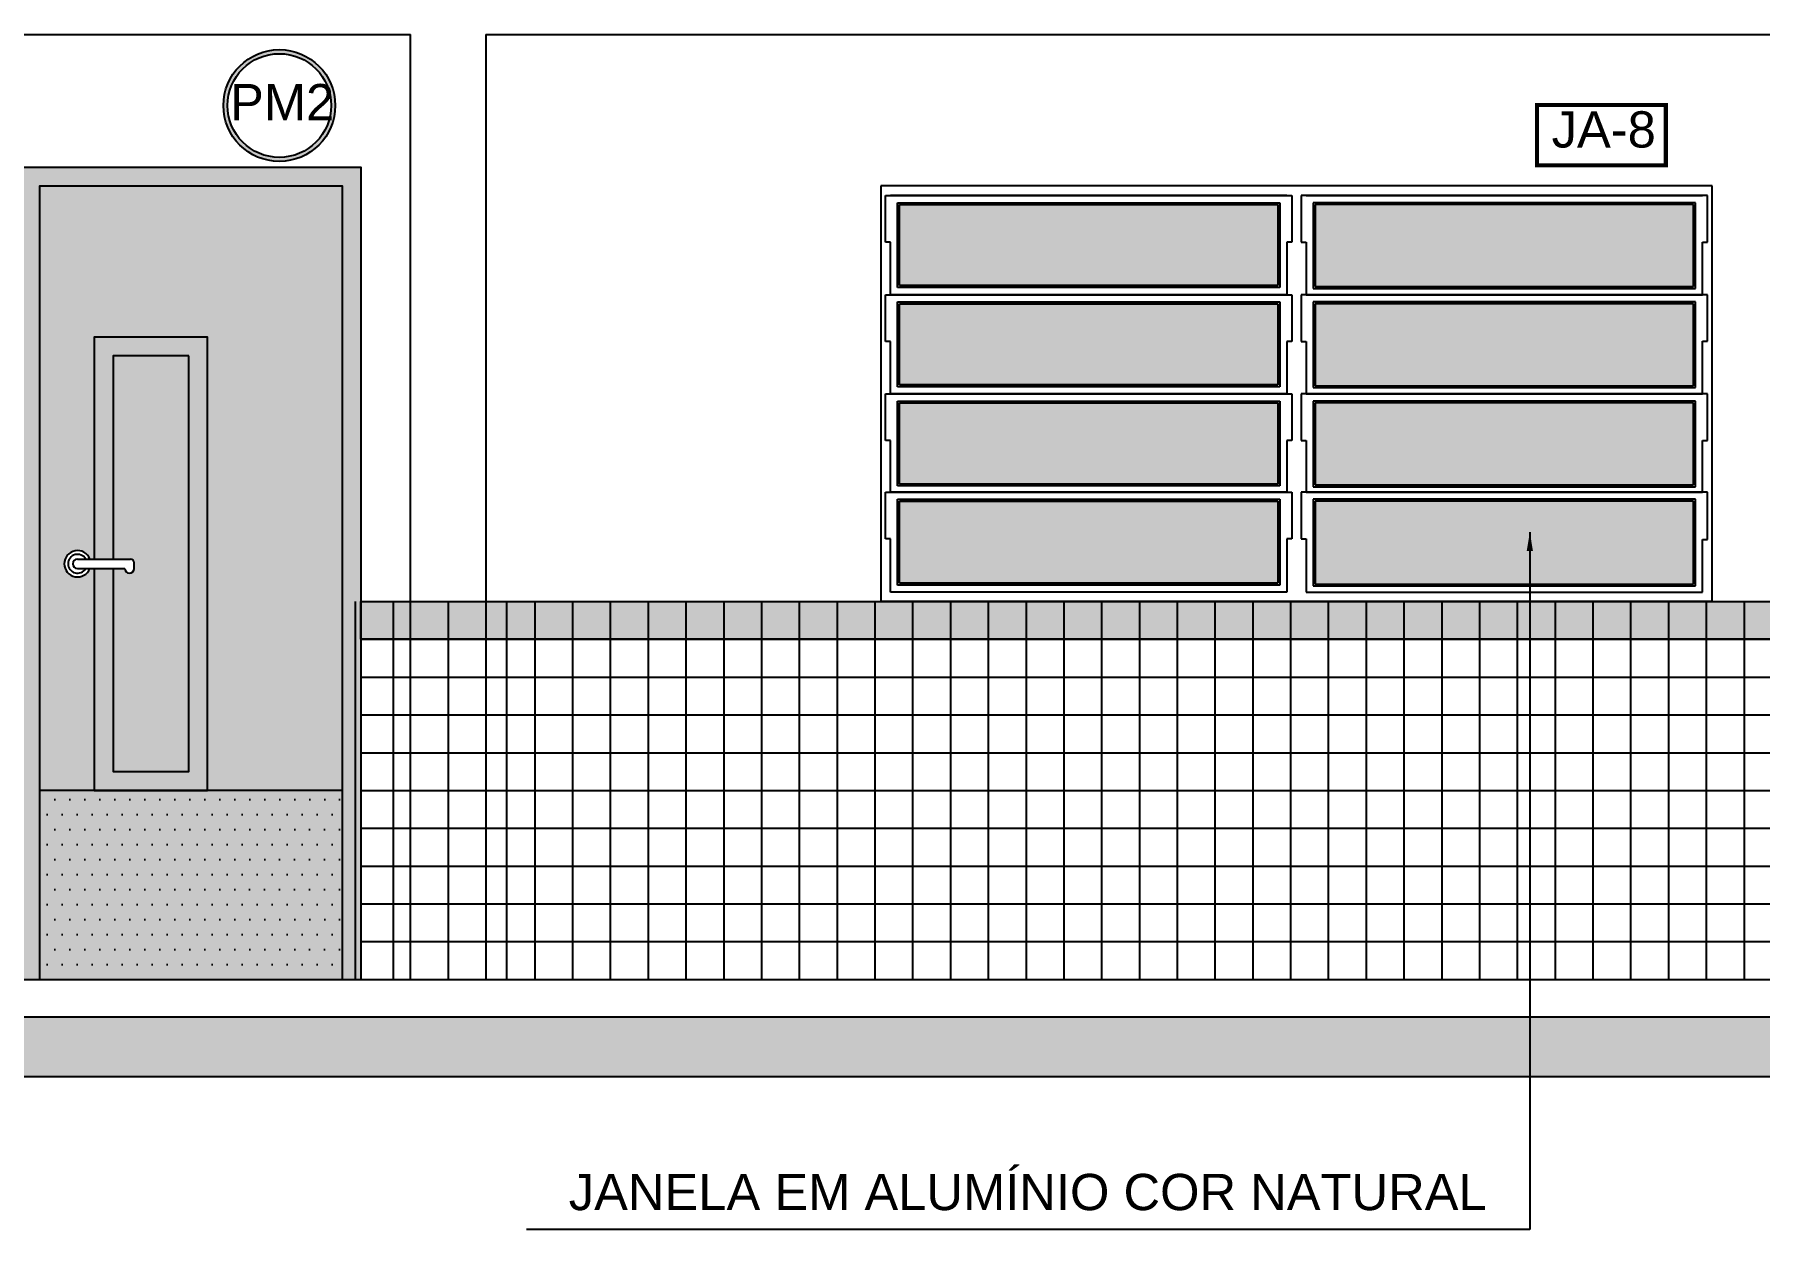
# Model space of a CAD drawing. Extents: x 183 to 373, y 23 to 105.
# Drawn here: x 215.743 to 220.307, y 45.918 to 49.081 of the extents above; entities that cross this region are included whole.
import ezdxf

# ---------------------------------------------------------------- set-up
doc = ezdxf.new("R2010")
doc.units = 0
doc.header["$LTSCALE"] = 0.005
doc.linetypes.add('C5', pattern=[60, 50, -5, 0, -5])
doc.linetypes.add('TRAÇO-2PTOS_P', pattern=[0.625, 0.25, -0.125, 0, -0.125, 0, -0.125])
doc.layers.get('0').update_dxf_attribs({"linetype": 'CONTINUOUS'})
for name, color, linetype in [('01', 1, 'CONTINUOUS'), ('0_HATCH', 1, 'CONTINUOUS'), ('252', 252, 'CONTINUOUS'), ('A-01', 1, 'CONTINUOUS'), ('A-CHAO_FACHADA', 8, 'CONTINUOUS'), ('A-COTAS', 1, 'CONTINUOUS'), ('A-HACH', 1, 'CONTINUOUS'), ('ARQ-EXO-1_100', 251, 'C5'), ('ARQ-HTC', 9, 'CONTINUOUS'), ('ARQ-SMB-1_100', 1, 'CONTINUOUS'), ('ARQ-TXT-1_075', 2, 'CONTINUOUS')]:
    doc.layers.add(name, color=color, linetype=linetype)
doc.styles.add('ESC-50-A20', font='arial.ttf', dxfattribs={"height": 0.1})
doc.styles.add('FNDE Texto Cota 0025', font='verdana.ttf', dxfattribs={"height": 0.04})
doc.dimstyles.new('FNDE 1-0025', dxfattribs={"dimscale": 5, "dimtxt": 0.04, "dimasz": 0.01, "dimexe": 0.15, "dimexo": 0.15, "dimgap": 0.005, "dimtad": 1, "dimzin": 1, "dimdsep": 46, "dimtxsty": 'FNDE Texto Cota 0025', "dimblk": 'tic', "dimcen": 0.015, "dimdle": 0.15, "dimse1": 1, "dimse2": 1, "dimclrd": 251, "dimclre": 251, "dimclrt": 256, "dimaunit": 1, "dimadec": 3, "dimazin": 0, "dimtfac": 1, "dimtix": 1, "dimtmove": 2, "dimatfit": 3, "dimfxl": 0.15, "dimtvp": 1, "dimtolj": 1, "dimtzin": 0, "dimarcsym": 0})

# ---------------------------------------------------------------- blocks, each defined once
blk = doc.blocks.new('tic')
at = {"color": 251}
for p, q in [((0, -1), (0, 1)), ((-1, 0), (1, 0))]:
    blk.add_line(p, q, dxfattribs=at)
blk.add_line((-0.6, -0.6), (0.6, 0.6))

msp = doc.modelspace()

# ---------------------------------------------------------------- hatches: boundary and pattern name
h = msp.add_hatch()
h.set_pattern_fill('DOTS', color=1, scale=0.025, style=0)
h.set_pattern_definition([(0, (215.756362, 46.58033), (0.0198438, 0.0396875), [0, -0.0396875])])
h.paths.add_polyline_path([(216.5564, 47.0803), (215.7564, 47.0803), (215.7564, 46.5803), (216.5564, 46.5803)])
at = {"layer": '01'}
for points in [[(216.5564, 48.6803), (215.7564, 48.6803), (215.7564, 47.0803), (215.9006, 47.0803), (215.9006, 47.4678), (215.9006, 47.6678), (215.8891, 47.6678, -5.415339), (215.8891, 47.6928), (215.9006, 47.6928), (215.9006, 48.2803), (216.2006, 48.2803), (216.2006, 47.4678), (216.2006, 47.0803), (216.5564, 47.0803)], [(216.5564, 47.0803), (215.7564, 47.0803), (215.7564, 46.5803), (216.5564, 46.5803)]]:
    msp.add_hatch(color=40, dxfattribs=at).paths.add_polyline_path(points)
at = {"layer": '0_HATCH'}
for points in [[(216.6064, 48.7303), (215.7064, 48.7303), (215.7064, 46.5803), (215.7564, 46.5803), (215.7564, 48.6803), (216.5564, 48.6803), (216.5564, 46.5803), (216.6064, 46.5803)], [(216.2006, 48.2803), (215.9006, 48.2803), (215.9006, 47.6928), (215.9506, 47.6928), (215.9506, 48.2303), (216.1506, 48.2303), (216.1506, 47.4678), (216.1506, 47.1303), (215.9506, 47.1303), (215.9506, 47.4678), (215.9506, 47.6678), (215.9006, 47.6678), (215.9006, 47.4678), (215.9006, 47.0803), (216.2006, 47.0803), (216.2006, 47.4678)], [(216.6064, 47.5803), (223.8314, 47.5803), (223.8314, 47.4803), (216.6064, 47.4803)]]:
    msp.add_hatch(color=160, dxfattribs=at).paths.add_polyline_path(points)
at = {"layer": 'A-COTAS'}
h = msp.add_hatch(color=252, dxfattribs=at)
h.set_gradient(color1=(91, 91, 91), one_color=1, tint=1, name='INVHEMISPHERICAL')
h.paths.add_polyline_path([(218.0317, 48.6309), (218.0317, 48.4164), (219.0329, 48.4164), (219.0329, 48.6309)])
h.paths.add_polyline_path([(218.0317, 48.3684), (218.0317, 48.1539), (219.0329, 48.1539), (219.0329, 48.3684)])
h.paths.add_polyline_path([(218.0317, 48.1059), (218.0317, 47.8914), (219.0329, 47.8914), (219.0329, 48.1059)])
h.paths.add_polyline_path([(218.0317, 47.8459), (218.0317, 47.6289), (219.0329, 47.6289), (219.0329, 47.8459)])
h.paths.add_polyline_path([(220.1329, 48.4141), (220.1329, 48.6309), (219.1317, 48.6309), (219.1317, 48.4141)])
h.paths.add_polyline_path([(220.1329, 48.1516), (220.1329, 48.3684), (219.1317, 48.3684), (219.1317, 48.1516)])
h.paths.add_polyline_path([(220.1329, 47.8891), (220.1329, 48.1059), (219.1317, 48.1059), (219.1317, 47.8891)])
h.paths.add_polyline_path([(219.1317, 47.8459), (219.1317, 47.6266), (220.1329, 47.6266), (220.1329, 47.8459)])
at = {"layer": 'A-HACH'}
msp.add_hatch(color=254, dxfattribs=at).paths.add_polyline_path([(206.7713, 46.4803), (206.7713, 46.3223), (267.1607, 46.3223), (267.1607, 46.4803)])
at = {"layer": 'ARQ-HTC'}
h = msp.add_hatch(color=256, dxfattribs=at)
h.dxf.hatch_style = 1
h.set_gradient(color1=(132, 132, 132), one_color=1, tint=1, name='INVHEMISPHERICAL')
h.paths.add_polyline_path([(216.1506, 48.2303), (215.9506, 48.2303), (215.9506, 47.6928), (215.9964, 47.6928, -0.414214), (216.0064, 47.6828), (216.0064, 47.6678, -1), (215.9814, 47.6678), (215.9506, 47.6678), (215.9506, 47.4678), (215.9506, 47.1303), (216.1506, 47.1303), (216.1506, 47.4678)])
at = {"layer": 'ARQ-SMB-1_100'}
h = msp.add_hatch(color=252, dxfattribs=at)
edge = h.paths.add_edge_path()
edge.add_arc((216.3905, 48.8931), 0.1479, 0, 360)
edge = h.paths.add_edge_path(flags=17)
edge.add_arc((216.3905, 48.8931), 0.1372, 0, 360)

# ---------------------------------------------------------------- linework, layer by layer
at = {"color": 1}
for p, q in [((215.8564, 47.6928), (215.9964, 47.6928)), ((215.8564, 47.6678), (215.9814, 47.6678)), ((216.0064, 47.6678), (216.0064, 47.6828)), ((216.5564, 47.0803), (215.7564, 47.0803))]:
    msp.add_line(p, q, dxfattribs=at)
at = {"color": 2}
for points in [[(215.7064, 46.5803), (215.7064, 48.7303), (216.6064, 48.7303), (216.6064, 46.5803)], [(215.7564, 46.5803), (215.7564, 48.6803), (216.5564, 48.6803), (216.5564, 46.5803)]]:
    msp.add_lwpolyline(points, dxfattribs=at)
at = {"color": 1}
for points in [[(216.2006, 47.4678), (216.2006, 48.2803), (215.9006, 48.2803), (215.9006, 47.6928)], [(216.1506, 48.2303), (215.9506, 48.2303), (215.9506, 47.6928)], [(216.1506, 47.4678), (216.1506, 48.2303)], [(215.9006, 47.6678), (215.9006, 47.4678)], [(215.9506, 47.6678), (215.9506, 47.4678)], [(215.9006, 47.4678), (215.9006, 47.0803), (216.2006, 47.0803), (216.2006, 47.4678)], [(215.9506, 47.4678), (215.9506, 47.1303), (216.1506, 47.1303), (216.1506, 47.4678)]]:
    msp.add_lwpolyline(points, dxfattribs=at)
for centre, radius, start, end in [((215.8564, 47.6803), 0.035, 20.9248, 339.0752), ((215.8564, 47.6803), 0.025, 30, 330), ((215.8564, 47.6803), 0.0125, 90, 270), ((215.9939, 47.6678), 0.0125, 180, 0), ((215.9964, 47.6828), 0.01, 0, 90)]:
    msp.add_arc(centre, radius, start, end, dxfattribs=at)
at = {"layer": '01', "color": 251}
for p, q in [((216.5923, 46.5803, 6.6453), (216.5923, 47.5803, 6.6453)), ((216.7373, 47.5803), (216.9373, 47.5803)), ((216.8373, 47.5803), (216.8373, 46.5803)), ((216.6064, 47.4803, -6.6453), (216.7373, 47.4803, -6.6453)), ((216.7373, 47.4803), (216.9373, 47.4803)), ((216.9373, 47.4803, -6.6453), (223.8314, 47.4803, -6.6453)), ((216.7373, 47.3803), (216.9373, 47.3803)), ((216.7373, 47.2803), (216.9373, 47.2803)), ((216.7373, 47.1803), (216.9373, 47.1803)), ((216.7373, 47.0803), (216.9373, 47.0803)), ((216.7373, 46.9803), (216.9373, 46.9803)), ((216.7373, 46.8803), (216.9373, 46.8803)), ((216.7373, 46.7803), (216.9373, 46.7803)), ((216.7373, 46.6803), (216.9373, 46.6803))]:
    msp.add_line(p, q, dxfattribs=at)
at = {"layer": '252', "linetype": 'Continuous'}
for p, q in [((216.6923, 46.5803, 6.6453), (216.6923, 47.5803, 6.6453)), ((216.9923, 46.5803, 6.6453), (216.9923, 47.5803, 6.6453)), ((217.0673, 46.5803, 6.6453), (217.0673, 47.5803, 6.6453)), ((217.0673, 46.5803, 6.6453), (217.0673, 47.5803, 6.6453)), ((217.1673, 46.5803, 6.6453), (217.1673, 47.5803, 6.6453)), ((217.2673, 46.5803, 6.6453), (217.2673, 47.5803, 6.6453)), ((217.3673, 46.5803, 6.6453), (217.3673, 47.5803, 6.6453)), ((217.4673, 46.5803, 6.6453), (217.4673, 47.5803, 6.6453)), ((217.5673, 46.5803, 6.6453), (217.5673, 47.5803, 6.6453)), ((217.6673, 46.5803, 6.6453), (217.6673, 47.5803, 6.6453)), ((217.7673, 46.5803, 6.6453), (217.7673, 47.5803, 6.6453)), ((217.8673, 46.5803, 6.6453), (217.8673, 47.5803, 6.6453)), ((217.9673, 46.5803, 6.6453), (217.9673, 47.5803, 6.6453)), ((218.0673, 46.5803, 6.6453), (218.0673, 47.5803, 6.6453)), ((218.1673, 46.5803, 6.6453), (218.1673, 47.5803, 6.6453)), ((218.1673, 46.5803, 6.6453), (218.1673, 47.5803, 6.6453)), ((218.2673, 46.5803, 6.6453), (218.2673, 47.5803, 6.6453)), ((218.3673, 46.5803, 6.6453), (218.3673, 47.5803, 6.6453)), ((218.4673, 46.5803, 6.6453), (218.4673, 47.5803, 6.6453)), ((218.4673, 46.5803, 6.6453), (218.4673, 47.5803, 6.6453)), ((218.5673, 46.5803, 6.6453), (218.5673, 47.5803, 6.6453)), ((218.6673, 46.5803, 6.6453), (218.6673, 47.5803, 6.6453)), ((218.7673, 46.5803, 6.6453), (218.7673, 47.5803, 6.6453)), ((218.8673, 46.5803, 6.6453), (218.8673, 47.5803, 6.6453)), ((218.9673, 46.5803, 6.6453), (218.9673, 47.5803, 6.6453)), ((219.0673, 46.5803, 6.6453), (219.0673, 47.5803, 6.6453)), ((219.1673, 46.5803, 6.6453), (219.1673, 47.5803, 6.6453)), ((219.2673, 46.5803, 6.6453), (219.2673, 47.5803, 6.6453)), ((219.3673, 46.5803, 6.6453), (219.3673, 47.5803, 6.6453)), ((219.4673, 46.5803, 6.6453), (219.4673, 47.5803, 6.6453)), ((219.5673, 46.5803, 6.6453), (219.5673, 47.5803, 6.6453)), ((219.6673, 46.5803, 6.6453), (219.6673, 47.5803, 6.6453)), ((219.7673, 46.5803, 6.6453), (219.7673, 47.5803, 6.6453)), ((219.8673, 46.5803, 6.6453), (219.8673, 47.5803, 6.6453)), ((219.9673, 46.5803, 6.6453), (219.9673, 47.5803, 6.6453)), ((220.0673, 46.5803, 6.6453), (220.0673, 47.5803, 6.6453)), ((220.0673, 46.5803, 6.6453), (220.0673, 47.5803, 6.6453)), ((220.1673, 46.5803, 6.6453), (220.1673, 47.5803, 6.6453)), ((220.2673, 46.5803, 6.6453), (220.2673, 47.5803, 6.6453)), ((216.6064, 47.3803, 2.0238), (216.7373, 47.3803, 2.0025)), ((216.9373, 47.3803, 1.97), (223.8314, 47.3803, 1.608)), ((216.6064, 47.2803, 2.0238), (216.7373, 47.2803, 2.0025)), ((216.9373, 47.2803, 1.97), (223.8314, 47.2803, 1.608)), ((216.6064, 47.1803, 2.0238), (216.7373, 47.1803, 2.0025)), ((216.9373, 47.1803, 1.97), (223.8314, 47.1803, 1.608)), ((216.6064, 47.0803, 2.0238), (216.7373, 47.0803, 2.0025)), ((216.9373, 47.0803, 1.97), (228.9423, 47.0803, 1.3396)), ((216.6064, 46.9803, 2.0238), (216.7373, 46.9803, 2.0025)), ((216.9373, 46.9803, 1.97), (223.8314, 46.9803, 1.608)), ((216.6064, 46.8803, 2.0238), (216.7373, 46.8803, 2.0025)), ((216.9373, 46.8803, 1.97), (223.8314, 46.8803, 1.608)), ((216.6064, 46.7803, 2.0238), (216.7373, 46.7803, 2.0025)), ((216.9373, 46.7803, 1.97), (223.8314, 46.7803, 1.608)), ((216.6064, 46.6803, 2.0238), (216.7373, 46.6803, 2.0025)), ((216.9373, 46.6803, 1.97), (223.8314, 46.6803, 1.608))]:
    msp.add_line(p, q, dxfattribs=at)
at = {"layer": '252', "linetype": 'Continuous', "elevation": 3.3226}
for points in [[(216.6064, 47.5803), (216.7373, 47.5803)], [(216.9373, 47.5803), (223.8314, 47.5803)], [(216.7373, 47.4803), (216.6064, 47.4803)], [(223.8314, 47.4803), (216.9373, 47.4803)]]:
    msp.add_lwpolyline(points, dxfattribs=at)
at = {"layer": '252', "linetype": 'Continuous'}
msp.add_lwpolyline([(216.6064, 47.5803), (223.8314, 47.5803)], dxfattribs=at)
msp.add_lwpolyline([(216.6064, 47.5803), (223.8314, 47.5803), (223.8314, 47.4803), (216.6064, 47.4803)], close=True, dxfattribs=at)
at = {"layer": 'A-01', "color": 3}
for p, q in [((212.8673, 49.0811), (216.7373, 49.0811)), ((216.7373, 46.5803), (216.7373, 49.0811)), ((216.7373, 46.5803), (216.7373, 49.0811)), ((216.9373, 49.0811), (216.9373, 46.5803)), ((216.9373, 49.0811), (216.9373, 46.5803)), ((216.9373, 49.0811), (220.7923, 49.0811))]:
    msp.add_line(p, q, dxfattribs=at)
at = {"layer": 'A-01', "color": 5}
msp.add_line((208.0123, 46.5803), (266.3623, 46.5803), dxfattribs=at)
at = {"layer": 'A-01', "color": 8}
msp.add_line((267.1607, 46.3223), (206.7713, 46.3223), dxfattribs=at)
at = {"layer": 'A-CHAO_FACHADA', "color": 6}
msp.add_line((267.1607, 46.4803), (206.7713, 46.4803), dxfattribs=at)
at = {"layer": 'A-COTAS'}
for p, q in [((220.1823, 48.6803, 19.9358), (217.9823, 48.6803, 19.9358)), ((217.9823, 48.6803, 19.9358), (217.9823, 47.5803, 19.9358)), ((220.1823, 47.5803, 19.9358), (220.1823, 48.6803, 19.9358)), ((217.995, 48.6549, 19.9358), (219.0696, 48.6549, 19.9358)), ((217.995, 48.5314, 19.9358), (217.995, 48.6549, 19.9358)), ((219.0569, 48.6549, 19.9358), (218.0077, 48.6549, 19.9358)), ((218.0267, 48.6359, 19.9358), (219.0379, 48.6359, 19.9358)), ((218.0267, 48.4114, 19.9358), (218.0267, 48.6359, 19.9358)), ((218.0317, 48.6309, 19.9358), (219.0329, 48.6309, 19.9358)), ((218.0317, 48.4164, 19.9358), (218.0317, 48.6309, 19.9358)), ((219.0329, 48.6309, 19.9358), (219.0329, 48.4164, 19.9358)), ((219.0379, 48.6359, 19.9358), (219.0379, 48.4114, 19.9358)), ((219.0696, 48.6549, 19.9358), (219.0696, 48.5314, 19.9358)), ((220.1696, 48.6549, 19.9358), (219.095, 48.6549, 19.9358)), ((219.095, 48.6549, 19.9358), (219.095, 48.5314, 19.9358)), ((219.1077, 48.6549, 19.9358), (220.1569, 48.6549, 19.9358)), ((220.1379, 48.6359, 19.9358), (219.1267, 48.6359, 19.9358)), ((219.1267, 48.6359, 19.9358), (219.1267, 48.4091, 19.9358)), ((220.1329, 48.6309, 19.9358), (219.1317, 48.6309, 19.9358)), ((219.1317, 48.6309, 19.9358), (219.1317, 48.4141, 19.9358)), ((220.1329, 48.4141, 19.9358), (220.1329, 48.6309, 19.9358)), ((220.1379, 48.4091, 19.9358), (220.1379, 48.6359, 19.9358)), ((220.1696, 48.5316, 19.9358), (220.1696, 48.6549, 19.9358)), ((218.0077, 48.5314, 19.9358), (217.995, 48.5314, 19.9358)), ((218.0077, 48.3924, 19.9358), (218.0077, 48.5314, 19.9358)), ((219.0696, 48.5314, 19.9358), (219.0569, 48.5314, 19.9358)), ((219.0569, 48.5314, 19.9358), (219.0569, 48.3924, 19.9358)), ((219.095, 48.5314, 19.9358), (219.1077, 48.5314, 19.9358)), ((219.1077, 48.5314, 19.9358), (219.1077, 48.3924, 19.9358)), ((220.1569, 48.3924, 19.9358), (220.1569, 48.5316, 19.9358)), ((220.1569, 48.5316, 19.9358), (220.1696, 48.5316, 19.9358)), ((217.995, 48.3924, 19.9358), (219.0696, 48.3924, 19.9358)), ((217.995, 48.2689, 19.9358), (217.995, 48.3924, 19.9358)), ((219.0569, 48.3924, 19.9358), (218.0077, 48.3924, 19.9358)), ((219.0569, 48.3924, 19.9358), (218.0077, 48.3924, 19.9358)), ((219.0379, 48.4114, 19.9358), (218.0267, 48.4114, 19.9358)), ((219.0329, 48.4164, 19.9358), (218.0317, 48.4164, 19.9358)), ((219.0696, 48.3924, 19.9358), (219.0696, 48.2689, 19.9358)), ((220.1696, 48.3924, 19.9358), (219.095, 48.3924, 19.9358)), ((219.095, 48.3924, 19.9358), (219.095, 48.2689, 19.9358)), ((219.1077, 48.3924, 19.9358), (220.1569, 48.3924, 19.9358)), ((219.1077, 48.3924, 19.9358), (220.1569, 48.3924, 19.9358)), ((219.1267, 48.4091, 19.9358), (220.1379, 48.4091, 19.9358)), ((219.1317, 48.4141, 19.9358), (220.1329, 48.4141, 19.9358)), ((220.1696, 48.2691, 19.9358), (220.1696, 48.3924, 19.9358)), ((218.0267, 48.3734, 19.9358), (219.0379, 48.3734, 19.9358)), ((218.0267, 48.1489, 19.9358), (218.0267, 48.3734, 19.9358)), ((218.0317, 48.3684, 19.9358), (219.0329, 48.3684, 19.9358)), ((218.0317, 48.1539, 19.9358), (218.0317, 48.3684, 19.9358)), ((219.0329, 48.3684, 19.9358), (219.0329, 48.1539, 19.9358)), ((219.0379, 48.3734, 19.9358), (219.0379, 48.1489, 19.9358)), ((220.1379, 48.3734, 19.9358), (219.1267, 48.3734, 19.9358)), ((219.1267, 48.3734, 19.9358), (219.1267, 48.1466, 19.9358)), ((220.1329, 48.3684, 19.9358), (219.1317, 48.3684, 19.9358)), ((219.1317, 48.3684, 19.9358), (219.1317, 48.1516, 19.9358)), ((220.1329, 48.1516, 19.9358), (220.1329, 48.3684, 19.9358)), ((220.1379, 48.1466, 19.9358), (220.1379, 48.3734, 19.9358)), ((218.0077, 48.2689, 19.9358), (217.995, 48.2689, 19.9358)), ((218.0077, 48.1299, 19.9358), (218.0077, 48.2689, 19.9358)), ((219.0696, 48.2689, 19.9358), (219.0569, 48.2689, 19.9358)), ((219.0569, 48.2689, 19.9358), (219.0569, 48.1299, 19.9358)), ((219.095, 48.2689, 19.9358), (219.1077, 48.2689, 19.9358)), ((219.1077, 48.2689, 19.9358), (219.1077, 48.1299, 19.9358)), ((220.1569, 48.1299, 19.9358), (220.1569, 48.2691, 19.9358)), ((220.1569, 48.2691, 19.9358), (220.1696, 48.2691, 19.9358)), ((217.995, 48.1299, 19.9358), (219.0696, 48.1299, 19.9358)), ((217.995, 48.0064, 19.9358), (217.995, 48.1299, 19.9358)), ((219.0569, 48.1299, 19.9358), (218.0077, 48.1299, 19.9358)), ((219.0569, 48.1299, 19.9358), (218.0077, 48.1299, 19.9358)), ((219.0379, 48.1489, 19.9358), (218.0267, 48.1489, 19.9358)), ((219.0329, 48.1539, 19.9358), (218.0317, 48.1539, 19.9358)), ((219.0696, 48.1299, 19.9358), (219.0696, 48.0064, 19.9358)), ((220.1696, 48.1299, 19.9358), (219.095, 48.1299, 19.9358)), ((219.095, 48.1299, 19.9358), (219.095, 48.0064, 19.9358)), ((219.1077, 48.1299, 19.9358), (220.1569, 48.1299, 19.9358)), ((219.1077, 48.1299, 19.9358), (220.1569, 48.1299, 19.9358)), ((219.1267, 48.1466, 19.9358), (220.1379, 48.1466, 19.9358)), ((219.1317, 48.1516, 19.9358), (220.1329, 48.1516, 19.9358)), ((220.1696, 48.0066, 19.9358), (220.1696, 48.1299, 19.9358)), ((218.0267, 48.1109, 19.9358), (219.0379, 48.1109, 19.9358)), ((218.0267, 47.8864, 19.9358), (218.0267, 48.1109, 19.9358)), ((218.0317, 48.1059, 19.9358), (219.0329, 48.1059, 19.9358)), ((218.0317, 47.8914, 19.9358), (218.0317, 48.1059, 19.9358)), ((219.0329, 48.1059, 19.9358), (219.0329, 47.8914, 19.9358)), ((219.0379, 48.1109, 19.9358), (219.0379, 47.8864, 19.9358)), ((220.1379, 48.1109, 19.9358), (219.1267, 48.1109, 19.9358)), ((219.1267, 48.1109, 19.9358), (219.1267, 47.8841, 19.9358)), ((220.1329, 48.1059, 19.9358), (219.1317, 48.1059, 19.9358)), ((219.1317, 48.1059, 19.9358), (219.1317, 47.8891, 19.9358)), ((220.1329, 47.8891, 19.9358), (220.1329, 48.1059, 19.9358)), ((220.1379, 47.8841, 19.9358), (220.1379, 48.1109, 19.9358)), ((218.0077, 48.0064, 19.9358), (217.995, 48.0064, 19.9358)), ((218.0077, 47.8699, 19.9358), (218.0077, 48.0064, 19.9358)), ((219.0696, 48.0064, 19.9358), (219.0569, 48.0064, 19.9358)), ((219.0569, 48.0064, 19.9358), (219.0569, 47.8699, 19.9358)), ((219.095, 48.0064, 19.9358), (219.1077, 48.0064, 19.9358)), ((219.1077, 48.0064, 19.9358), (219.1077, 47.8699, 19.9358)), ((220.1569, 47.8699, 19.9358), (220.1569, 48.0066, 19.9358)), ((220.1569, 48.0066, 19.9358), (220.1696, 48.0066, 19.9358)), ((219.0379, 47.8864, 19.9358), (218.0267, 47.8864, 19.9358)), ((219.0329, 47.8914, 19.9358), (218.0317, 47.8914, 19.9358)), ((219.1317, 47.8891, 19.9358), (220.1329, 47.8891, 19.9358)), ((217.995, 47.8699, 19.9358), (219.0696, 47.8699, 19.9358)), ((217.995, 47.7464, 19.9358), (217.995, 47.8699, 19.9358)), ((219.0569, 47.8699, 19.9358), (218.0077, 47.8699, 19.9358)), ((219.0569, 47.8699, 19.9358), (218.0077, 47.8699, 19.9358)), ((218.0267, 47.8509, 19.9358), (219.0379, 47.8509, 19.9358)), ((218.0267, 47.6239, 19.9358), (218.0267, 47.8509, 19.9358)), ((218.0317, 47.8459, 19.9358), (219.0329, 47.8459, 19.9358)), ((218.0317, 47.6289, 19.9358), (218.0317, 47.8459, 19.9358)), ((219.0329, 47.8459, 19.9358), (219.0329, 47.6289, 19.9358)), ((219.0379, 47.8509, 19.9358), (219.0379, 47.6239, 19.9358)), ((219.0696, 47.8699, 19.9358), (219.0696, 47.7464, 19.9358)), ((220.1696, 47.8699, 19.9358), (219.095, 47.8699, 19.9358)), ((219.095, 47.8699, 19.9358), (219.095, 47.7464, 19.9358)), ((219.1077, 47.8699, 19.9358), (220.1569, 47.8699, 19.9358)), ((219.1077, 47.8699, 19.9358), (220.1569, 47.8699, 19.9358)), ((219.1267, 47.8841, 19.9358), (220.1379, 47.8841, 19.9358)), ((220.1379, 47.8509, 19.9358), (219.1267, 47.8509, 19.9358)), ((219.1267, 47.8509, 19.9358), (219.1267, 47.6216, 19.9358)), ((220.1329, 47.8459, 19.9358), (219.1317, 47.8459, 19.9358)), ((219.1317, 47.8459, 19.9358), (219.1317, 47.6266, 19.9358)), ((220.1329, 47.6266, 19.9358), (220.1329, 47.8459, 19.9358)), ((220.1379, 47.6216, 19.9358), (220.1379, 47.8509, 19.9358)), ((220.1696, 47.7441, 19.9358), (220.1696, 47.8699, 19.9358)), ((218.0077, 47.7464, 19.9358), (217.995, 47.7464, 19.9358)), ((218.0077, 47.6049, 19.9358), (218.0077, 47.7464, 19.9358)), ((219.0696, 47.7464, 19.9358), (219.0569, 47.7464, 19.9358)), ((219.0569, 47.7464, 19.9358), (219.0569, 47.6049, 19.9358)), ((219.095, 47.7464, 19.9358), (219.1077, 47.7464, 19.9358)), ((219.1077, 47.7464, 19.9358), (219.1077, 47.6049, 19.9358)), ((220.1569, 47.6049, 19.9358), (220.1569, 47.7441, 19.9358)), ((220.1569, 47.7441, 19.9358), (220.1696, 47.7441, 19.9358)), ((219.0379, 47.6239, 19.9358), (218.0267, 47.6239, 19.9358)), ((219.0329, 47.6289, 19.9358), (218.0317, 47.6289, 19.9358)), ((219.1267, 47.6216, 19.9358), (220.1379, 47.6216, 19.9358)), ((219.1317, 47.6266, 19.9358), (220.1329, 47.6266, 19.9358)), ((220.1823, 47.5803, 19.9358), (217.9823, 47.5803, 19.9358)), ((219.0569, 47.6049, 19.9358), (218.0077, 47.6049, 19.9358)), ((219.1077, 47.6049, 19.9358), (220.1569, 47.6049, 19.9358))]:
    msp.add_line(p, q, dxfattribs=at)
at = {"layer": 'ARQ-EXO-1_100', "color": 252, "linetype": 'TRAÇO-2PTOS_P', "ltscale": 100}
msp.add_line((205.8759, 46.5803), (267.1857, 46.5803), dxfattribs=at)
at = {"layer": 'ARQ-SMB-1_100', "color": 252, "ltscale": 10, "const_width": 0.0107, "elevation": 19.9358}
msp.add_lwpolyline([(219.7186, 48.7349), (220.0596, 48.7349), (220.0596, 48.8949), (219.7186, 48.8949)], close=True, dxfattribs=at)
at = {"layer": 'ARQ-SMB-1_100', "color": 252}
for radius in [0.1479, 0.1372]:
    msp.add_circle((216.3905, 48.8931), radius, dxfattribs=at)

# ---------------------------------------------------------------- texts
at = {"layer": 'ARQ-TXT-1_075', "insert": (217.0603, 46.0655), "char_height": 0.096, "width": 2.950112, "attachment_point": 1, "style": 'ESC-50-A20'}
msp.add_mtext('\\pi0.096173;JANELA EM ALUMÍNIO COR NATURAL', dxfattribs=at)
at = {"layer": 'ARQ-TXT-1_075', "style": 'ESC-50-A20'}
for tag, p in [('PM2', (216.26, 48.8541)), ('JA-8', (219.7574, 48.7819, 19.9358))]:
    msp.add_attdef(tag, p, '', height=0.096, dxfattribs=at)

# ---------------------------------------------------------------- leaders
at = {"layer": 'ARQ-SMB-1_100'}
msp.add_leader([(219.6997, 47.7641), (219.6997, 45.9183), (217.0444, 45.9183)], dimstyle='FNDE 1-0025', override={"dimtad": 0, "dimfxl": 0.025, "dimarcsym": 1}, dxfattribs=at)

doc.saveas('drawing.dxf')
